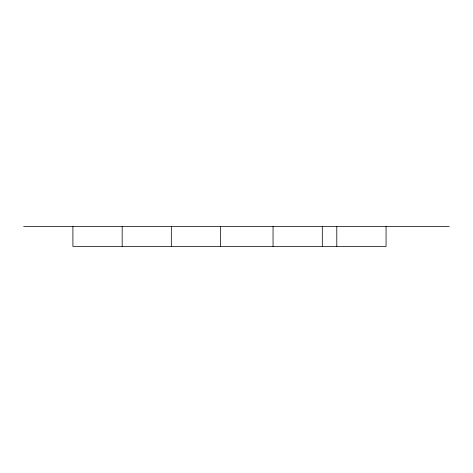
<?xml version="1.0" encoding="UTF-8"?>
<svg xmlns="http://www.w3.org/2000/svg" width="473" height="473" viewBox="0 0 473 473"><rect width="100%" height="100%" fill="white"/><g stroke="black" fill="none" stroke-linecap="round" stroke-linejoin="round"><path stroke-width="0.71" d="M23.65 226.549L449.35 226.549M386.057 226.549L386.057 246.451L72.907 246.451L72.907 226.549M336.794 226.549L336.794 246.451M322.308 226.549L322.308 246.451M273.045 226.549L273.045 246.451M220.578 226.549L220.578 246.451M171.321 226.549L171.321 246.451M122.17 226.549L122.17 246.451"/></g></svg>
